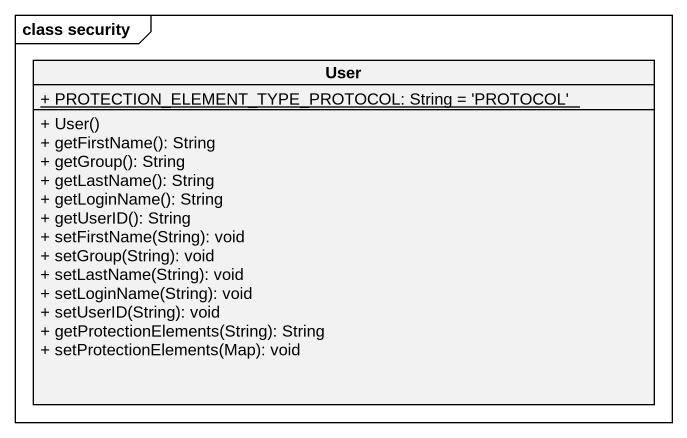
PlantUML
@startuml
mainframe class security
hide circle
hide empty members
skinparam classAttributeIconSize 0
class User {
  {static} + PROTECTION_ELEMENT_TYPE_PROTOCOL: String = 'PROTOCOL'
  + User()
  + getFirstName(): String
  + getGroup(): String
  + getLastName(): String
  + getLoginName(): String
  + getUserID(): String
  + setFirstName(String): void
  + setGroup(String): void
  + setLastName(String): void
  + setLoginName(String): void
  + setUserID(String): void
  + getProtectionElements(String): String
  + setProtectionElements(Map): void
}
@enduml
